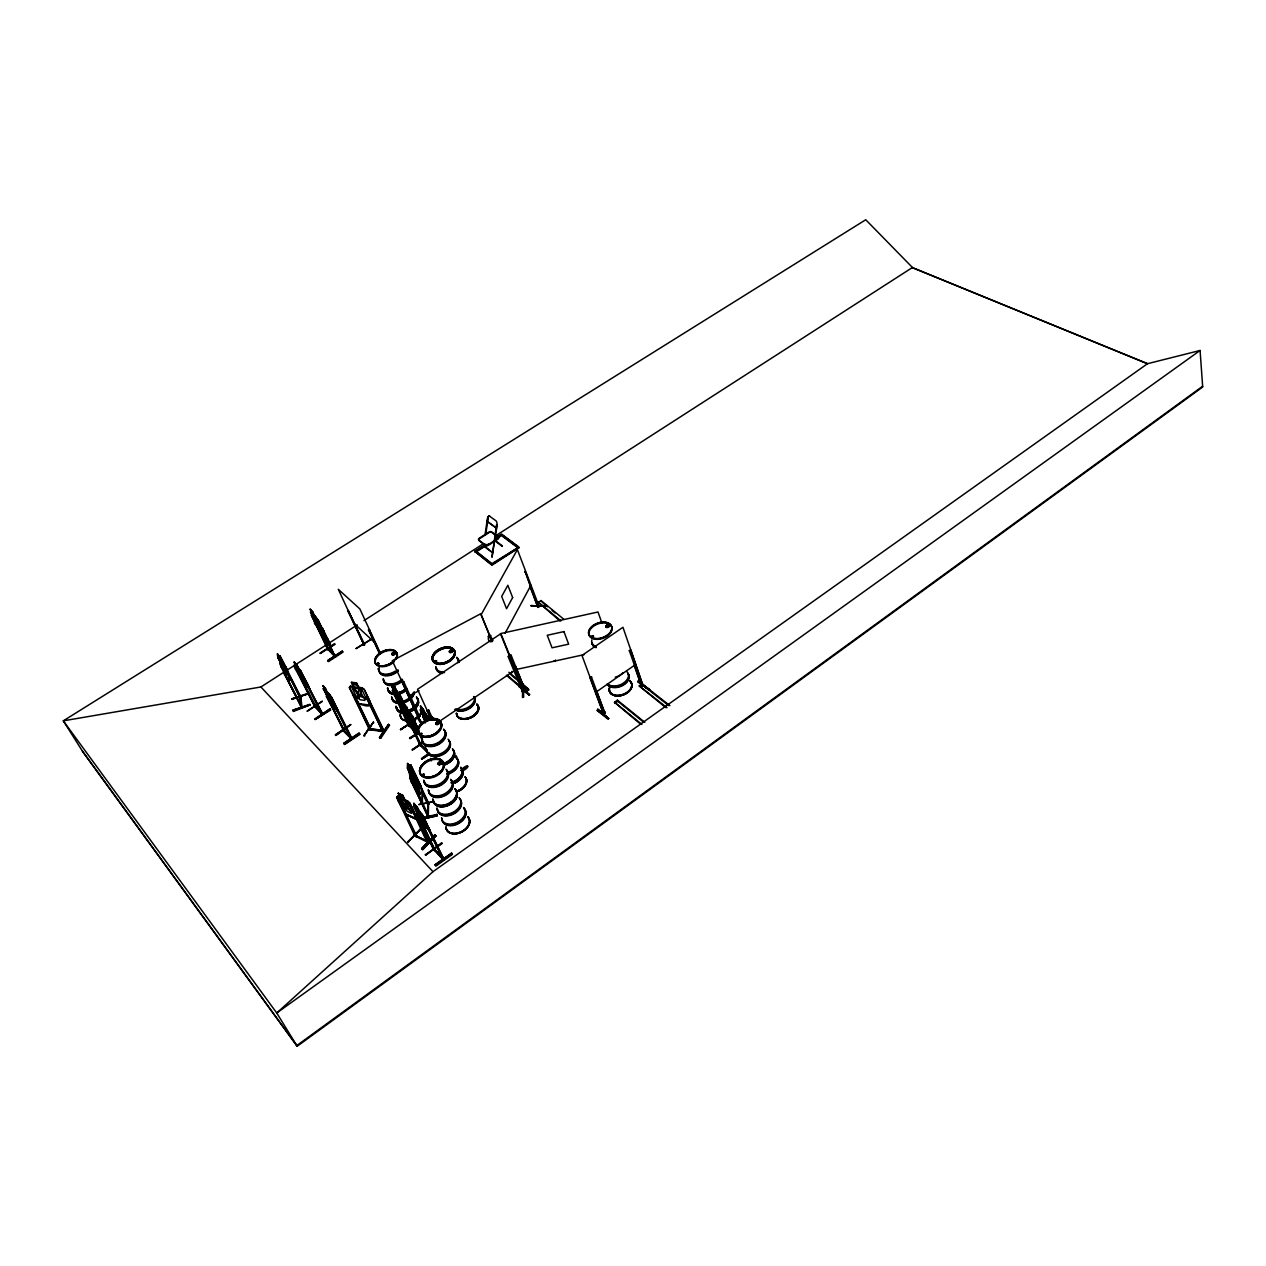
<?xml version="1.0" encoding="UTF-8"?>
<svg xmlns="http://www.w3.org/2000/svg" width="1266" height="1266" viewBox="0 0 1266 1266"><rect width="100%" height="100%" fill="white"/><g stroke="black" fill="none" stroke-linecap="round" stroke-linejoin="round"><path stroke-width="1.5" d="M364.371 735.245L373.438 722.126L363.943 735.72L364.798 735.91M525.121 689.843L523.38 689.274L524.251 691.109L522.858 692.217L521.75 690.619L523.744 689.843L522.098 690.983M601.92 623.014L597.995 611.984L500.466 633.617L523.57 691.252L523 689.923L525.485 690.761L524.979 689.052M372.948 722.712L373.786 722.823M523.507 690.951L523.475 697.25L522.494 697.471L522.589 690.207M523.08 696.616L523.19 689.384L523.475 697.25M414.631 775.647L407.541 763.509L409.725 768.272L409.757 764.996L410.77 764.901L420.391 785.379L422.433 791.139L422.306 801.948L422.369 791.092M523.697 691.157L525.295 690.793L511.021 654.933M412.985 778.131L412.336 773.906L412.289 776.659M413.966 784.334L414.283 773.51M436.992 814.386L423.873 817.377M437.292 815.747L424.157 818.706L437.292 815.747L436.96 814.228M509.407 655.297L511.021 655.361M414.504 779.381L414.425 782.246L410.485 774.001L410.643 769.696L418.714 784.176L420.28 794.257L418.587 793.07L414.678 784.888L411.846 776.691L411.925 772.102L414.299 776.77M414.235 781.059L412.13 776.628L412.13 772.054M413.95 785.6L410.77 780.442L428.272 817.108L410.137 778.685L409.504 772.577L407.383 768.114L407.541 763.509M427.924 804.559C427.924 802.043 427.18 800.84 428.604 803.008M428.383 816.792L427.639 817.108L427.955 803.15M428.288 816.966L428.588 803.15L427.133 803.198M428.446 815.589L426.959 815.826L427.053 814.418M427.354 802.043L427.322 803.293M418.666 804.575L433.795 801.457M433.842 801.742L419.03 804.527M410.089 778.796L409.504 772.577M409.678 775.757L410.042 765.155M411.418 780.283L410.722 781.723M411.846 767.813L415.153 776.137M407.668 768.051L407.747 763.461M408.143 765.265L408.744 769.522L408.855 766.753M369.466 729.121L384.453 731.4L382.554 729.881M420.913 721.414L420.375 722.601L417.131 717.569M608.677 626.164C609.057 622.919 603.945 626.876 607.506 626.496M371.112 729.374L354.227 694.844L352.866 694.654L369.403 729.691L370.906 729.184M606.541 625.451A1.867 1.187 -19.6 0 0 606.825 627.493A1.867 1.187 -19.6 0 0 609.373 625.752A1.867 1.187 -19.6 0 0 606.541 625.451L606.382 626.48M367.393 697.218L366.016 697.012L367.393 697.218L384.152 731.859L369.308 729.596C366.159 727.918 372.141 727.301 369.799 728.678M592.346 637.225C590.178 635.168 592.646 638.46 593.406 636.102M593.532 636.418C593.58 634.662 590.716 637.336 592.71 635.769M597.22 710.479L607.933 719.135L608.756 718.534L597.774 709.15L608.519 718.582L597.204 710.448L597.694 709.292M608.582 718.502L597.884 709.783L608.519 718.582M642.922 685.048L641.815 685.856M301.134 706.998L300.438 696.917M284.439 665.742L286.702 674.319L279.944 661.675L281.099 666.85L302.004 707.757L283.948 673.006M300.406 696.284C298.649 693.135 300.722 700.62 300.738 696.553M426.373 840.877C425.74 839.532 429.696 840.64 427.512 841.304M416.641 836.035C411.466 830.797 419.062 837.76 416.071 836.62M591.333 676.788L605.037 713.47C605.607 708.818 600.559 715.1 604.594 711.983M414.805 835.908L415.628 835.513M485.1 534.315L487.505 517.936M487.236 521.402L496.462 528.144L487.236 521.402L487.932 518.031A2.991 1.551 84.6 0 1 489.958 516.322M485.748 534.474L488.154 518.142M497.206 524.852L491.983 557.262L496.541 524.725M496.272 528.175L496.968 524.773A3.007 1.567 84.5 0 0 495.797 520.658L489.752 516.338A2.991 1.551 84.6 0 0 487.726 518.047M418.144 716.73L421.008 722.142M439.096 763.746C440.204 760.391 441.248 765.534 438.542 762.939M524.251 691.109L500.877 633.68L417.543 689.29L431.548 720.164M419.157 715.211C414.473 716.271 422.844 714.024 418.508 717.268L392.302 660.773L480.653 613.788L491.809 641.055M450.838 650.123L451.93 650.993L450.269 651.737M522.431 691.853L523.76 690.935M449.667 650.961L450.538 652.101M438.637 722.395L436.469 723.614M450.016 651.784L450.079 650.55M483.659 546.105L492.711 552.767L484.071 545.693M424.316 774.808C421.72 774.159 423.081 775.061 423.825 774.159M424.411 774.602L423.43 773.684L423.018 774.555M434.871 661.358L436.2 661.438L435.836 660.646M436.564 661.089L436.232 661.928M421.008 733.742C420.233 735.688 422.575 732.175 421.262 733.979M421.135 733.948C422.622 731.337 421.341 737.334 420.85 733.378M435.093 660.915L434.776 661.896L436.121 661.738M420.518 733.995L421.499 734.438M300.153 696.759L301.34 707.821L302.068 706.665M301.45 706.27L300.722 706.618L299.852 697.123M302.052 707.583L300.754 696.664M300.944 697.534L277.586 653.699L277.824 657.418L280.008 661.691L277.76 657.402L277.396 653.778M393.9 653.842L394.137 652.639M427.734 804.464L428.763 804.226L427.148 802.233M511.86 672.8L511.955 671.471M492.189 641.466L481.191 614.596L517.383 549.602L539.094 606.398C537.211 609.532 539.363 603.66 537.734 605.116M300.786 670.822L294.567 664.697L315.187 706.222L322.26 713.375M294.535 665.425L294.741 664.587M310.645 611.921L318.051 619.802L335.094 656.627L316.722 618.552L310.217 609.247L312.259 613.788L310.486 612.016L312.101 613.567M427.781 815.526C425.962 816.38 428.019 812.202 428.509 815.779L414.109 784.208L414.615 787.31M428.636 804.353L416.83 779.666M537.797 607.189L525.137 571.346L538.43 607.332L539.047 606.145M416.767 836.177L399.36 800.729L398.125 800.128L414.947 836.193M350.476 736.511L351.916 738.616L343.83 730.26L323.352 688.293L329.872 694.702M323.273 689.005L325.251 690.302L323.115 685.618L327.799 692.882M443.353 858.158L442.325 859.013L441.676 857.398M434.618 848.948L433.526 847.809L434.048 849.359M435.203 849.897L434.285 850.53L432.956 848.22M555.568 660.013L554.951 661.374L553.859 661.089M607.189 626.654L608.661 625.657L607.601 624.993M428.225 753.128L421.103 744.914M420.992 744.471L419.932 743.585M420.027 743.68L420.882 746.212L420.913 744.266M415.77 731.701L416.308 731.337C394.96 709.197 427.861 748.317 414.393 726.114M417.052 731.843L416.308 730.957M392.951 691.094L392.682 689.986L409.14 725.988L407.636 723.946L409.187 724.358M392.144 690.35L408.253 725.022M409.678 725.513L409.155 724.073M438.653 762.702L438.891 764.031M440.679 763.034L440.71 763.73M350.635 738.189L351.473 739.059L334.082 703.437L334.287 704.561M351.315 737.382L350.524 737.761L343.687 730.593M326.929 697.06L326.739 695.952L344.02 731.495L342.548 729.469L343.466 729.01M343.308 730.751L344.225 730.229M343.513 730.229L342.548 729.374L344.574 731.02L326.201 696.316M438.558 723.345C439.587 720.924 434.57 722.174 436.612 723.867M436.786 723.978L437.15 722.237M364.054 644.204L364.782 644.869L348.182 610.37L364.26 645.296L338.291 589.291L359.861 608.93L380.18 652.765M452.009 651.436L451.598 650.138L450.095 650.803M320.963 712.521C323.447 711.998 320.678 713.866 322.45 714.657L305.011 679.446L305.185 680.522M321.659 713.961L300.991 671.724L294.234 662.007L296.735 664.966M322.355 712.805L322.988 714.309L296.814 664.634M435.9 661.849L435.108 661.469L436.042 660.915M315.978 706.776L314.49 704.925L314.759 706.08M334.968 654.949L328.353 648.778M335.553 656.152C310.534 631.971 351.774 673.67 327.847 649.11M334.319 655.994L315.456 617.349L313.098 615.102L316.911 622.935L319.254 625.182M328.242 648.366L327.34 647.606M328.828 649.569L311.658 615.308L327.957 649.917L328.717 649.505M326.913 648.018L327.435 649.395M542.829 606.272L530.945 605.591L544.712 606.082M392.381 653.177A1.709 1.029 -24.6 0 0 393.077 654.807A1.709 1.029 -24.6 0 0 395.055 652.955A1.709 1.029 -24.6 0 0 392.381 653.177L392.618 654.063M392.555 653.905L394.122 653.05L394.327 654.126M391.859 686.441L409.045 724.785M408.981 725.829L409.773 725.608L391.969 686.71M491.778 641.83L489.594 636.481L490.211 635.342L492.965 640.723M490.781 635.374L489.594 636.481M525.137 571.346L525.105 572.422M377.521 663.305L377.727 664.571M377.521 664.302L379.167 663.78L378.028 663.384M505.087 633.269L530.96 585.193M420.407 744.93L403.063 707.156L403.553 706.396L405.579 708.343L403.443 703.928L406.433 706.792L409.155 712.695L406.339 710.052M403.189 707.314L403.553 706.396M433.573 849.486L443.385 859.836L425.851 822.726L426.151 824.071M425.392 721.952L420.644 709.324L427.797 716.208M379.484 737.524L388.504 724.389L389.58 725.196L380.655 738.363L379.484 737.524L388.456 724.358M379.816 738.236L388.773 724.912L379.847 738.078L380.655 738.363M419.98 745.199L421.562 745.627M382.427 729.881L383.867 730.15M363.959 735.783L373.438 722.126M350.524 686.314L349.479 687.675L358.674 703.69C378.091 710.843 368.596 699.861 364.355 689.559L362.013 687.77L358.594 687.296L356.49 682.928L351.505 682.232L353.736 686.916M364.355 689.559L361.902 687.913L350.286 686.299L349.274 687.58L369.814 729.105L368.865 727.887M358.784 703.548L370.432 705.225M354.907 699.196L358.832 703.421M353.847 686.773L352.059 687.881L355.968 695.952L360.114 699.75L364.75 700.415L365.589 697.313L361.696 689.226L358.594 687.296M370.811 729.833L354.227 694.844M356.49 682.928L358.5 687.438M350.286 686.299L353.61 686.599L351.394 682.39M363.421 644.521L364.276 645.201L347.675 610.703M314.585 706.475L315.456 707.378L298.016 672.293L315.978 707.045L315.218 707.267M452.057 651.294L450.696 652.037M435.852 661.121L434.966 661.2M394.422 653.493L392.761 654.221L392.634 653.05M392.46 653.509L394.375 652.845M378.439 663.321L377.521 663.669L379.183 663.431M377.901 663.716L378.233 663.02M442.435 856.971L443.86 859.329L434.254 849.185L414.029 805.698L423.382 816.19L430.25 831.556L422.48 823.707L419.442 818.105L422.48 823.77M427.591 841.273C424.901 842.096 431.105 842.444 428.05 840.577M421.61 848.568L434.903 834.832L421.625 848.584L422.717 849.66L435.868 835.797L422.1 849.296M428.114 842.57L410.137 803.673L416.736 819.26L406.101 814.307C400.879 808.563 390.086 782.863 401.876 807.249M435.868 835.797L422.717 849.66M414.789 834.247L414.219 834.832L428.604 841.922M408.063 841.795L421.277 828.138L407.668 842.143L421.451 828.692L408 841.779L408.427 842.523M415.865 835.75L426.246 840.782M502.254 545.836L494.974 540.313M398.173 793.45L402.825 795.459L398.173 793.45L402.699 795.586L404.756 800.144L410.263 803.673L405.009 799.906L402.841 795.428L398.379 793.26L400.578 798.15L397.587 796.71M426.231 840.592L426.99 842.143L410.263 805.967L411.513 806.569L428.351 842.618L410.263 805.967M406.101 814.307L402.715 808.942M410.121 803.831L408.063 801.394L410.263 803.688M400.357 797.928L397.461 796.536L408.063 801.505L407.32 801.141M399.36 800.729L397.651 800.603M396.654 797.343L397.714 796.282L400.768 797.944L399.265 798.34L403.237 806.664L407.193 811.269L411.355 813.294L411.893 810.841C413.476 807.534 399.708 796.092 407.905 801.552M402.667 808.99L406.164 814.244L416.561 819.055M396.828 797.485L397.809 796.504M642.891 685.175L646.182 688.198M603.455 713.771L602.711 712.742M432.988 871.673L276.748 1012.99L297.194 1046.254L1202.7 387L1200.073 350.476L1147.502 363.706L432.988 871.673L260.923 686.979L63.3 720.845L82.812 751.767L297.194 1046.254M603.391 713.739L605.227 713.169M607.633 626.907C611.114 625.246 604.689 625.23 607.11 627.034M538.509 606.113L537.892 607.316L529.979 586.585M440.505 763.256L439.349 763.889M606.556 625.721L607.411 625.246M546.627 606.177L530.976 605.86M394.106 654.3L394.549 652.829M377.885 663.463L377.284 664.286M392.523 653.003L393.694 652.481M403.553 681.33L419.632 716.667L418.698 714.863L419.489 715.48M1202.653 386.241L296.782 1045.574L82.417 751.134M1200.073 350.476L276.748 1012.99L63.3 720.845L865.738 219.746L912.454 267.49L495.18 536.104M648.825 690.223L649.632 689.606L648.92 690.002M591.713 677.088L589.972 677.753L603.565 714.341L604.61 712.9M648.698 689.464L637.653 681.124L649.648 689.638L638.729 681.298M441.85 857.762L434.143 849.09M435.045 864.773L451.645 853.126L435.077 864.805L435.947 866.086L452.468 854.36L451.582 853.047M441.913 843.298L425.487 854.835M425.629 855.088L442.056 843.504L441.676 842.76L425.629 855.088L425.281 854.36M434.792 849.312L434.222 849.723C437.039 850.673 443.622 862.257 442.451 857.098M629.075 650.629L630.8 649.964L643.001 685.998M640.754 724.31L614.485 702.219L617.397 700.177L644.821 722.332M665.805 707.631L639.203 685.919L642.084 683.909L669.888 705.637M614.896 703.326L617.792 701.285L643.698 722.221M595.653 692.391L635.801 664.365M429.142 828.186L429.918 831.445M417.97 814.544L416.514 814.038L417.97 814.544L435.156 850.04M421.562 813.5L423.382 816.19M421.404 813.737L413.95 803.356L416.118 807.866M419.173 811.348L417.179 806.695M525.311 690.366L523.713 690.714L528.982 695.097L529.805 694.528L525.517 690.967M461.014 770.124C468.357 762.29 471.506 767.101 461.774 771.247M414.029 805.698L416.118 808.246L413.95 803.356M413.476 806.236L419.537 818.184M522.747 689.843L518.933 686.14L519.93 686.267M519.218 686.868L520.041 686.314M429.823 754.204L421.689 759.157L429.095 753.143M429.158 753.238L421.42 758.508M427.845 754.789L421.72 759.125L429.49 753.871M521.75 690.698L523.475 690.097M422.971 742.208L412.067 749.804L423.303 742.92M412.431 750.105L423.16 742.683M409.551 737.92L418.951 732.207M409.915 738.6L419.378 732.682L409.852 738.537M525.39 690.777L528.27 688.799L528.713 689.891L525.817 691.869L506.463 675.269M411.988 718.044L413.365 718.455L411.988 718.044L427.402 751.371M431.579 719.405L427.18 710.938L428.588 709.973L433.257 719.943M411.529 722.791L400.452 729.533L415.944 719.515M428.921 710.273L427.18 710.938M400.8 729.802L411.387 722.554L400.452 729.469M508.441 656.722L509.802 655.788L508.093 656.437L522.7 692.265M409.361 724.706L416.609 732.286M403.822 710.321L405.183 710.732L403.822 710.321L420.075 745.294L426.689 751.656M416.53 728.725L406.402 706.839L403.268 704.054M440.362 720.75L515.468 669.841M425.503 714.23C414.805 695.778 435.029 728.314 427.591 716.208M411.687 724.041C397.999 701.981 418.745 736.939 418.73 730.798M425.36 722.918L423.493 717.268L425.93 721.588M424.332 718.075L422.939 717.648M433.083 720.069L431.738 716.714L434.824 719.721M417.448 727.507L412.241 715.638L403.553 706.491M400.103 697.803L401.464 698.215L400.103 697.803L404.962 708.264M410.564 713.138L418.239 728.994M420.47 709.451L422.607 711.571L420.581 706.745L423.619 709.704M420.106 709.989L425.772 721.778M412.241 715.638L417.337 727.396M406.433 706.792L408.269 711.381M350.112 737.223L343.751 730.165M399.803 704.086C391.004 687.881 401.733 709.498 405.152 709.134M343.766 743.379L359.069 733.077L359.861 734.201L344.526 744.503L343.703 743.316L359.148 733.172M344.479 744.424L359.829 734.153M396.559 690.983L400.135 695.54M404.677 708.485L394.612 686.694L410.121 718.218L412.906 720.892M397.334 692.565L394.581 690.002M335.379 734.96L350.745 724.579L335.838 735.435L350.729 724.579L335.458 734.739L335.838 735.435M393.742 688.308L391.526 684.036L394.612 686.694M391.859 686.52L398.663 693.088L406.307 708.675M337.041 708.691L331.423 696.98M338.481 711.983L328.907 700.399L331.945 705.573L338.307 712.093L337.12 708.469M321.137 712.869L315.107 706.143M329.92 708.833L315.155 719.468L330.695 709.973L329.904 708.818L330.331 709.546L315.218 719.484M314.854 718.835L329.999 708.928M315.171 719.42L330.22 709.403M363.722 642.97L362.851 643.397L364.276 645.201M370.764 639.425L356.078 648.524M356.094 648.588L370.875 639.599M351.347 737.872L327.815 692.818L331.486 697.028L352.059 738.632L350.65 738.347M322.213 701.206L307.179 711.017M307.321 711.239L322.339 701.396M315.535 706.175L321.754 713.344M321.849 635.485C322.783 640.438 340.332 654.221 324.713 640.311M327.593 639.077C334.509 651.737 312.386 624.961 328.954 642.337M368.469 629.882L369.735 630.231L368.469 629.882L379.721 654.142M475.937 551.201L491.952 563.671L517.794 547.751L492.221 564.367L475.937 551.201L485.448 545.076M474.734 551.327L491.667 564.541L519.028 547.624L491.936 565.237L474.734 551.327L485.78 544.206M307.954 684.637L300.754 670.727M303.191 681.709C324.064 704.339 289.993 667.055 294.598 665.172M318.446 625.167L316.785 623.632M320.235 625.341L329.556 642.685M330.917 645.945L322.339 627.794M319.887 631.876L322.909 636.608M334.24 654.332L335.063 655.013L334.192 655.345M300.2 676.693L303.365 681.678M327.799 660.535L342.279 651.088L342.991 652.101L328.511 661.58L327.736 660.472L342.342 651.183M559.936 620.894L538.414 602.3L541.073 600.575L563.671 619.137M334.556 643.634L320.013 653.224L334.889 644.331M320.314 653.462L334.762 644.157M260.923 686.979L284.185 671.993M287.509 669.856L357.281 624.913M363.928 620.641L483.549 543.605M496.826 537.085L501.558 534.03L518.759 546.928M496.541 537.923L501.289 534.869L517.525 547.054M475.003 552.023L486.049 544.902M497.095 537.781L501.827 534.727L519.028 547.624M476.222 551.897L488.898 543.731M498.393 537.607L501.558 535.565L517.794 547.751M323.352 631.164C331.787 645.897 298.317 603.803 324.745 634.456M479.687 538.636L488.898 532.717M318.668 622.84L318.478 621.843L335.015 656.548M311.135 615.64L312.338 615.972M324.587 634.567L318.051 619.802M310.043 609.342L312.734 611.652M423.809 774.998L422.353 774.76M437.941 723.282L436.817 723.566M592.33 636.845L593.01 636.751M438.147 723.661L437.181 723.994M394.106 654.205L392.333 654.174M418.033 716.92L419.901 716.366M403.775 681.678L402.05 682.137L418.096 717.363M488.17 636.497C490.591 633.285 485.78 639.599 490.369 641.846M408.617 696.268L419.03 690.666M368.533 728.409L370.052 728.567M604.895 712.236L602.885 712.568L603.929 714.166M522.842 692.138L522.447 690.809M524.599 689.701L523.38 689.337M441.043 763.034L439.65 761.91L438.542 763.651M450.838 650.028L449.826 651.325M450.886 651.594L451.804 650.597L450.601 651.642M284.043 674.003L284.534 672.784M288.221 672.61C280.767 653.224 295.089 691.774 286.907 678.054M308.73 693.103L291.734 698.911L308.809 693.721L308.461 692.977M308.73 693.499L292.019 699.386M301.941 706.634L300.722 706.618M292.937 710.147L310.138 704.893L293.364 711.445L292.937 710.131L309.806 704.276M310.059 704.798L293.253 710.812M285.958 667.293L279.976 655.915L301.023 697.503M280.197 664.159L281.099 666.85M318.589 625.388L321.754 633.332M638.08 681.63L641.197 684.02M416.34 732.159L417.194 733.536L412.241 722.981M420.882 746.212L404.645 711.096M350.872 737.825L350.002 737.034M399.217 798.403L400.721 797.991M414.852 773.51L420.597 785.331M414.235 776.469L411.925 772.102M420.407 785.252L422.433 791.139M422.306 801.948L420.439 799.004M409.757 764.996L409.662 767.971M410.77 764.901L428.683 803.277M428.13 803.657L427.702 814.402M428.319 815.684L426.832 815.747M424.126 817.994L437.308 814.956M515.072 669.761L584.18 654.633M435.646 660.567L436.675 661.042M592.298 635.595L593.374 635.928M439.65 762.021L440.457 762.164M438.542 763.746L439.903 764.189M417.084 733.568L408.364 725.244M322.292 714.578L314.664 706.697M428.383 752.669L428.794 753.935L428.209 752.684M351.315 738.98L343.165 730.704M434.254 849.185L433.906 847.903M419.315 811.253L443.97 859.44L423.113 816.269M393.9 688.546L396.907 696.727L402.667 704.181L402.525 702.108M414.156 773.763L415.058 773.447M409.836 765.202L410.785 765.123M405.658 708.58L404.851 708.612L408.633 716.778L414.52 724.389L408.443 711.255M369.846 728.615L370.574 729.928L370.368 728.108M383.187 731.052C383.155 733.9 383.566 728.82 382.142 730.482M603.724 714.23L581.98 655.456L622.951 627.287L643.16 685.887L637.922 681.868M450.791 652.101L449.683 651.389M437.64 721.873L438.732 722.475M351.631 682.548L356.3 683.197L358.405 687.565M352.549 695.113L353.91 695.303M427.829 804.701L422.053 792.2M607.87 624.993L608.709 625.546M415.343 835.323L416.308 836.652M393.046 654.585L392.302 653.636M440.236 761.99L441.074 762.591M383.598 730.039L383.788 731.875M403.079 797.406L399.66 794.637L403.079 797.406L402.382 795.887M404.756 800.144L407.921 801.663M409.788 806.458L411.039 807.043M406.133 814.212L416.593 819.403L406.164 814.244L416.736 819.26L415.849 815.462L416.593 819.403L415.707 815.62M397.682 796.314L400.736 797.754M434.824 834.769L435.915 835.845M414.947 835.987L428.209 842.539M420.676 744.819L426.816 750.39M606.873 626.971L606.161 626.1M315.266 706.206L314.807 704.988L314.063 705.479M434.365 850.483L417.4 814.956M443.1 859.677L425.265 823.137M416.261 732.223C419.41 734.454 416.261 729.881 415.723 731.574M494.895 540.835L502.175 546.374M644.315 686.409L647.432 688.783M519.25 686.615L529.141 694.86L519.392 686.647M645.549 687.438L668.717 705.558M639.203 685.919L666.976 707.71M614.485 702.219L641.878 724.421M543.035 603.043L547.561 606.762M552.071 610.481L555.094 612.95M538.414 602.3L560.98 620.894M299.52 696.711L300.137 695.461L300.849 696.759M508.885 672.246L517.826 679.889M522.304 683.703L528.27 688.799M510.815 674.604L518.269 680.966M522.747 684.795L528.713 689.891M507.524 675.458L520.912 686.947M404.914 800.001L407.889 802.565M320.82 625.641L316.991 619.707M354.464 623.774L376.002 643.761M377.869 668.875L378.487 669.761M323.305 633.237L320.899 631.006L317.877 624.787M324.634 637.827L327.039 640.074L326.723 637.969M324.871 640.216L330.774 645.755M431.564 716.841L434.649 719.848M434.649 719.974L432.766 718.202L433.447 719.689M420.407 706.871L423.445 709.957M424.11 711.445L421.594 708.216M391.526 684.036L394.581 686.742M394.438 687.027L392.697 685.365L395.119 688.482M391.795 686.821L393.742 688.657L391.7 684.289M396.448 691.252L398.489 693.198M311.12 610.576L312.639 612.016M311.816 611.984L313.319 613.424M316.373 617.729L314.617 615.988L317.893 619.913M401.069 700.715L398.347 698.12L391.7 683.925M404.44 705.384L406.244 707.108M405.136 706.855L406.924 708.58M456.757 756.657L456.013 755.596M403.49 706.792L405.484 708.691M399.961 703.88L404.06 707.9M420.613 744.93L427.228 751.292M411.513 724.168L418.524 730.941L417.511 727.285M538.556 605.053L537.275 606.05L537.828 607.443M322.941 685.729L325.71 688.688M326.438 690.128L324.08 687.042M297.447 666.391L295.184 663.384M294.567 664.697L296.386 666.628L294.06 662.102L300.01 674.572L305.423 681.757L305.011 679.684M413.76 803.483L416.973 806.933M415.754 806.426L417.685 808.436M422.67 823.58L430.25 831.556M342.611 651.721L328.052 661.042M320.994 627.62L322.957 630.215M425.645 714.166L429.348 720.401M415.754 790.459L418.081 793.513L410.342 778.637M281.02 664.856L280.704 663.859M420.217 798.878L422.512 801.9M403.696 810.272L405.468 812.756M438.653 722.712L436.279 723.218M417.115 731.637L416.213 732.872L412.241 723.962M404.25 690.714L404.155 690.461A11.695 7.2 -25 0 1 398.584 692.913L400.293 695.43M320.63 625.641L322.181 627.889M329.666 694.702L331.312 697.139M417.638 716.509L421.277 722.111M287.081 677.99L289.139 681.187M297.051 668.163C293.316 661.896 304.394 684.795 301.181 675.11C312.686 696.3 296.719 662.371 300.264 673.259M318.494 625.594L316.437 622.334M426.341 718.93L422.084 711.998L426.531 718.518L426.294 716.018L427.212 716.857L427.591 720.101M344.605 730.957L323.321 688.751M320.045 631.781L324.871 640.295M400.23 695.398L405.943 707.298M416.292 732.824L416.989 732.349L412.779 723.598M281.305 666.707L302.163 707.457M284.803 674.683L301.229 706.966M285.515 668.195L300.137 697.93M286.48 670.869L300.295 697.993M297.478 672.642L315.139 707.314M304.473 679.795L322.134 714.578M321.042 712.742L321.58 714.008M333.544 703.785L351.141 738.996M350.033 737.097L350.571 738.394M323.115 685.618L328.796 698.31L334.382 705.684L334.05 703.643M396.875 797.121L416.166 836.589M312.575 611.747L314.601 616.036M310.217 609.247L315.645 621.733L320.884 628.537L320.52 626.401M315.851 622.049L319.618 629.819L324.919 636.561L324.602 634.44M319.016 629.139L321.311 633.87M310.486 612.554L328.163 648.92M398.379 793.26L400.626 798.102M311.832 616.289L328.274 649.964M334.477 654.3L334.984 655.566M414.124 803.609L419.426 816.301L425.772 824.672L425.677 822.789M416.514 814.038L433.605 849.818M366.333 696.569L382.743 731.716L366.016 697.012M442.625 857.098L443.163 858.427M414.852 787.151L420.423 798.83M364.212 689.59L384.294 731.368M407.446 768.114L414.346 784.572M419.394 743.949L420.011 745.5M400.642 697.439L405.5 707.9M368.976 629.55L379.42 652.069M369.213 630.563L379.673 653.098M403.221 706.95L421.436 745.721M412.526 717.664L419.837 733.457M420.122 734.628L422.559 739.882M427.576 752.067L428.145 753.317M427.813 718.946L423.461 712.932L427.212 721.177M420.581 706.745L425.692 719.721M515.373 665.726L525.817 691.869M308.018 684.415L309.268 688.008M307.844 684.526L309.126 687.802M541.073 600.575L541.531 601.809M336.946 708.58L338.307 712.093M596.761 691.489L604.23 711.682M617.397 700.177L617.792 701.285M329.461 642.59L330.758 646.04M327.657 638.871L328.796 642.448M280.387 659.776L280.197 658.842M642.289 684.716L642.796 686.061M629.455 650.914L641.609 685.919M634.187 665.362L641.229 685.634M418.397 782.673L416.182 776.802L417.685 781.233M429.016 828.043L430.06 831.683M410.864 771.342L411.767 774.46M415.691 815.62L416.419 819.213M369.735 701.127L370.337 705.384M287.983 672.626L288.949 681.25M283.616 663.922L283.521 662.925L283.03 664.128M280.466 664.175L279.533 655.63L279.675 658.304M478.944 539.316A2.216 1.266 -21.4 0 0 479.023 540.629L485.527 545.551A2.216 1.282 -21.3 0 0 488.454 545.266L497.696 539.284A2.041 1.187 -21.1 0 0 498.44 537.417L491.794 532.416A2.2 1.266 -21.1 0 0 489.942 532.258M456.71 657.244A11.869 7.343 -23.7 0 1 458.023 662.751M444.35 671.882A11.869 7.343 -23.7 0 1 435.836 666.628M442.34 673.48A11.837 7.327 -23.7 0 1 436.58 668.29M457.39 658.921A11.837 7.327 -23.7 0 1 459.036 662.34M442.008 673.037A12.027 7.438 -23.7 0 1 436.153 667.752M457.311 658.241A12.027 7.438 -23.7 0 1 458.957 661.722M444.556 672.578A12.027 7.438 -23.7 0 1 435.931 667.245M457.089 657.734A12.027 7.438 -23.7 0 1 458.735 661.2M473.563 696.585A11.647 7.422 -24 0 1 469.939 708.248A11.647 7.422 -24 0 1 454.7 709.356M474.655 697.519A11.805 7.517 -24 0 1 469.781 707.757A11.805 7.517 -24 0 1 456.171 710.068M456.615 713.834A11.6 7.438 -24.1 0 0 470.778 717.727A11.6 7.438 -24.1 0 0 476.997 704.576A11.6 7.438 -24.1 0 1 470.794 717.775A11.6 7.438 -24.1 0 1 456.646 713.882A11.616 7.454 -24.1 0 0 470.794 717.775A11.616 7.454 -24.1 0 0 477.029 704.592M456.425 713.312A11.584 7.422 -24.1 0 0 470.541 717.205A11.584 7.422 -24.1 0 0 476.76 704.07A11.536 7.39 -24.1 0 1 470.525 717.173A11.536 7.39 -24.1 0 1 456.456 713.312M476.886 704.26A11.631 7.454 -24.1 0 1 470.651 717.426A11.631 7.454 -24.1 0 1 456.472 713.533M474.07 696.537A11.647 7.422 -24 0 1 469.243 706.634A11.647 7.422 -24 0 1 455.807 708.897M474.449 697.028A11.805 7.517 -24 0 1 469.575 707.267A11.805 7.517 -24 0 1 455.95 709.561M448.797 740.784A12.375 8.023 -25.4 0 1 443.401 754.314A12.375 8.023 -25.4 0 1 427.512 752.795M448.67 740.119A12.549 8.134 -25.4 0 1 441.739 754.583A12.549 8.134 -25.4 0 1 426.658 750.168M452.563 749.092A12.344 8.055 -25.5 0 1 445.774 763.382M453.481 750.279A12.296 8.023 -25.5 0 1 442.499 763.873M431.105 760.518A12.296 8.023 -25.5 0 1 430.677 758.429A12.28 8.007 -25.5 0 0 431.12 760.486M452.405 748.744A12.344 8.055 -25.5 0 1 452.627 757.226A12.344 8.055 -25.5 0 1 442.594 764.126M431.168 760.739A12.344 8.055 -25.5 0 1 430.741 758.65M453.45 750.279A12.28 8.007 -25.5 0 1 442.483 763.841M444.176 730.086A12.613 8.118 -25.3 0 1 437.166 744.55A12.613 8.118 -25.3 0 1 422.037 740.167M448.053 739.122A12.391 8.023 -25.4 0 1 441.201 753.381A12.391 8.023 -25.4 0 1 426.31 749.029M445.521 732.492A12.438 8.007 -25.3 0 1 437.387 745.025A12.438 8.007 -25.3 0 1 422.876 742.794M449.683 741.338A12.549 8.134 -25.4 0 1 439.998 754.678A12.549 8.134 -25.4 0 1 426.42 749.646M443.939 729.58A12.613 8.118 -25.3 0 1 435.409 744.645A12.613 8.118 -25.3 0 1 422.179 737.334M443.527 729.089A12.438 7.992 -25.3 0 1 436.612 743.348A12.438 7.992 -25.3 0 1 421.689 739.028M461.394 768.826A12.185 8.055 -25.7 0 1 454.763 783.068A12.201 8.071 -25.7 0 0 461.41 768.81M461.299 768.161A12.375 8.182 -25.6 0 1 454.557 782.625M465.065 776.897A12.185 8.102 -25.7 0 1 458.482 791.203A12.106 8.055 -25.7 0 0 465.002 776.928M452.737 749.472A12.344 8.055 -25.5 0 1 445.949 763.762M454.985 757.131A12.438 8.166 -25.5 0 1 457.801 765.819A12.438 8.166 -25.5 0 1 447.056 773.969M457.026 759.062A12.264 8.055 -25.6 0 1 457.279 767.544A12.264 8.055 -25.6 0 1 447.309 774.412M461.061 767.655A12.391 8.182 -25.6 0 1 461.346 776.264A12.391 8.182 -25.6 0 1 451.297 783.211M454.763 756.625A12.438 8.166 -25.5 0 1 457.58 765.313A12.438 8.166 -25.5 0 1 446.819 773.463M456.282 757.432A12.28 8.055 -25.5 0 1 449.572 771.69M594.387 647.053A11.964 7.643 -19.8 0 1 592.361 643.603M596.08 647.686A12.154 7.77 -19.8 0 1 591.95 643.049M595.89 647.163A12.154 7.77 -19.8 0 1 591.76 642.527M595.795 646.451A11.964 7.643 -19.8 0 1 591.871 639.789M628.332 674.446A11.774 7.738 -19.9 0 1 621.685 686.077A11.774 7.738 -19.9 0 1 607.031 684.194M628.284 673.797A11.932 7.849 -19.9 0 1 622.919 684.89A11.932 7.849 -19.9 0 1 608.076 685.286M629.835 681.092A11.726 7.754 -19.9 0 1 623.204 694.876A11.726 7.754 -19.9 0 1 609.468 688.372A11.726 7.754 -19.9 0 0 623.22 694.939A11.726 7.754 -19.9 0 0 629.851 681.155A11.742 7.77 -19.9 0 1 623.22 694.923A11.742 7.77 -19.9 0 1 609.452 688.403M629.629 680.586A11.695 7.738 -19.9 0 1 623.014 694.338A11.695 7.738 -19.9 0 1 609.294 687.834M629.74 680.776A11.742 7.77 -19.9 0 1 623.094 694.575A11.742 7.77 -19.9 0 1 609.342 688.055M626.354 671.217A11.774 7.738 -19.9 0 1 623.727 682.912A11.774 7.738 -19.9 0 1 607.807 684.115M622.983 672.752A11.821 7.723 -19.9 0 1 615.229 677.168M628.11 673.29A11.932 7.849 -19.9 0 1 622.73 684.384A11.932 7.849 -19.9 0 1 607.886 684.779M400.515 682.596A11.711 7.169 -25 0 1 389.437 685.539A11.711 7.169 -25 0 1 383.994 680.364M402.667 680.253A11.885 7.264 -25 0 1 390.419 685.191A11.885 7.264 -25 0 1 383.582 679.826M406.576 688.926A11.695 7.2 -25 0 1 398.743 693.262A11.679 7.185 -25 0 0 406.608 689.02M387.776 688.482A11.695 7.2 -25 0 0 393.204 693.689A11.679 7.185 -25 0 1 387.839 688.562M394.122 661.849A11.79 7.121 -24.8 0 1 376.224 664.492A11.79 7.121 -24.8 0 1 385.418 651.31A11.79 7.121 -24.8 0 1 397.049 657.655M393.046 693.341A11.695 7.2 -25 0 1 387.618 688.134M393.916 661.327A11.837 7.137 -24.8 0 1 375.559 663.479A11.837 7.137 -24.8 0 1 387.127 650.233A11.837 7.137 -24.8 0 1 395.704 659.269M398.173 670.442A11.932 7.248 -24.9 0 1 387.238 675.348A11.932 7.248 -24.9 0 1 379.357 671.961M402.082 679.13A11.726 7.169 -25 0 1 389.975 684.004A11.726 7.169 -25 0 1 383.234 678.718M398.331 670.964A11.774 7.153 -24.9 0 1 387.554 675.807A11.774 7.153 -24.9 0 1 379.768 672.468M402.446 679.747A11.885 7.264 -25 0 1 390.181 684.684A11.885 7.264 -25 0 1 383.345 679.336M397.935 669.936A11.932 7.248 -24.9 0 1 384.31 674.778A11.932 7.248 -24.9 0 1 379.199 667.451M395.245 671.138A11.774 7.153 -24.9 0 1 384.104 674.098A11.774 7.153 -24.9 0 1 378.661 668.939M404.851 713.011A11.536 7.216 -25.2 0 1 396.812 707.71A11.568 7.232 -25.2 0 0 404.851 713.027M417.005 697.883A11.726 7.327 -25.2 0 1 410.311 711.081M404.55 712.584A11.726 7.327 -25.2 0 1 396.385 707.203M422.243 709.894A11.536 7.264 -25.3 0 1 414.188 719.484M408.538 720.971A11.536 7.264 -25.3 0 1 400.467 715.622M420.755 706.444A11.536 7.264 -25.3 0 1 421.847 708.01M421.958 709.371A11.505 7.232 -25.3 0 1 413.935 718.914M408.301 720.401A11.505 7.232 -25.3 0 1 400.642 712.995M420.47 705.937A11.505 7.232 -25.3 0 1 421.562 707.488M406.956 689.796A11.647 7.185 -25.1 0 1 399.154 694.116M393.647 694.543A11.647 7.185 -25.1 0 1 388.567 691.236M422.084 709.561A11.536 7.264 -25.3 0 1 414.045 719.151M408.38 720.639A11.536 7.264 -25.3 0 1 400.689 713.201M420.597 706.111A11.536 7.264 -25.3 0 1 421.705 707.678M414.14 691.806A11.79 7.311 -25.1 0 1 402.999 702.551M397.429 702.962A11.79 7.311 -25.1 0 1 391.922 697.677M404.123 711.413A11.552 7.216 -25.2 0 1 396.068 706.111A11.568 7.232 -25.2 0 0 404.107 711.429M414.251 692.407A11.616 7.216 -25.1 0 1 403.268 702.994M397.761 703.405A11.616 7.216 -25.1 0 1 392.333 698.199M416.783 697.392A11.726 7.327 -25.2 0 1 410.089 710.59M404.329 712.093A11.726 7.327 -25.2 0 1 396.147 706.713M413.555 693.42A11.79 7.311 -25.1 0 1 402.778 702.06M399.882 702.551A11.79 7.311 -25.1 0 1 392.049 699.101M413.143 692.882A11.631 7.2 -25.1 0 1 402.509 701.396M397.018 701.807A11.631 7.2 -25.1 0 1 391.59 696.585M406.75 689.305A11.695 7.2 -25 0 1 398.917 693.626M393.378 694.053A11.695 7.2 -25 0 1 388.298 690.73M451.376 780.98A12.723 8.435 -26.1 0 1 444.382 795.95A12.723 8.435 -26.1 0 1 429.095 791.234M451.266 780.299A12.897 8.561 -26.1 0 1 444.16 795.475A12.897 8.561 -26.1 0 1 428.668 790.696M455.238 789.335A12.692 8.466 -26.2 0 1 448.275 804.337A12.692 8.466 -26.2 0 1 433.004 799.574M454.937 788.797A12.644 8.435 -26.2 0 1 448.006 803.736A12.644 8.435 -26.2 0 1 432.782 799.004M455.064 788.987A12.692 8.466 -26.2 0 1 448.117 803.989A12.692 8.466 -26.2 0 1 432.845 799.226M446.645 770.219A12.961 8.53 -26 0 1 439.476 785.379A12.961 8.53 -26 0 1 423.92 780.647M450.617 779.302A12.723 8.435 -26.1 0 1 443.606 794.273A12.723 8.435 -26.1 0 1 428.304 789.557M446.771 770.899A12.787 8.419 -26 0 1 439.698 785.87A12.787 8.419 -26 0 1 424.363 781.185M451.028 779.793A12.897 8.561 -26.1 0 1 443.923 794.953A12.897 8.561 -26.1 0 1 428.414 790.174M446.407 769.696A12.961 8.53 -26 0 1 439.239 784.857A12.961 8.53 -26 0 1 423.683 780.125M445.996 769.206A12.787 8.419 -26 0 1 440.394 783.401A12.787 8.419 -26 0 1 423.999 781.692M464.29 809.18A12.549 8.482 -26.5 0 1 458.941 823.391A12.549 8.482 -26.5 0 1 442.784 821.539M464.163 808.515A12.723 8.609 -26.5 0 1 457.263 823.691A12.723 8.609 -26.5 0 1 441.897 818.801M467.74 816.776A12.47 8.482 -26.6 0 1 460.998 831.715A12.47 8.482 -26.6 0 1 445.917 826.888M456.868 792.105A12.628 8.435 -26.2 0 1 447.167 805.841A12.628 8.435 -26.2 0 1 433.478 800.476M467.866 816.966A12.518 8.514 -26.6 0 1 461.109 831.952A12.518 8.514 -26.6 0 1 445.98 827.109M455.412 789.731A12.692 8.466 -26.2 0 1 448.465 804.717A12.692 8.466 -26.2 0 1 433.194 799.954M459.685 798.704A12.787 8.593 -26.3 0 1 454.193 813.12A12.787 8.593 -26.3 0 1 437.751 811.269M463.53 807.534A12.549 8.482 -26.4 0 1 456.725 822.504A12.549 8.482 -26.4 0 1 441.565 817.694M461.061 801.204A12.597 8.466 -26.4 0 1 451.408 814.972A12.597 8.466 -26.4 0 1 437.735 809.56M463.942 808.009A12.723 8.609 -26.5 0 1 457.042 823.185A12.723 8.609 -26.5 0 1 441.676 818.311M459.447 798.197A12.787 8.593 -26.3 0 1 452.468 813.373A12.787 8.593 -26.3 0 1 437.055 808.531M459.036 797.722A12.613 8.466 -26.3 0 1 452.168 812.693A12.613 8.466 -26.3 0 1 436.96 807.914M456.836 792.105A12.613 8.419 -26.2 0 1 448.686 805.176A12.613 8.419 -26.2 0 1 433.937 802.644M419.901 793.513L419.837 794.557L417.4 786.328C414.662 786.534 413.808 779.951 416.941 784.429L415.09 776.501L417.448 784.461C420.344 784.271 421.103 790.981 417.875 786.313L419.901 793.513M418.682 786.471L418.619 790.759L414.726 782.578L414.789 778.289L418.682 786.471M357.186 697.803L358.832 698.421L359.56 694.638L365.906 699.449L360.161 693.831C363.943 689.527 357.708 686.457 358.705 692.724L352.549 688.15L358.12 693.578L357.186 697.803M418.271 818.691L418.587 820.21L418.271 818.691M420.011 813.168L420.28 815.494L415.565 808.547L420.09 815.81L420.502 818.88L421.483 819.893L421.198 817.44L426.088 824.688L420.011 813.168M406.259 806.711C407.652 812.614 401.765 808.294 404.898 805.334L399.629 799.02L405.357 804.765C404.06 799.068 409.741 803.388 406.734 806.189L412.225 812.883L406.259 806.711M522.589 684.89L523.269 684.02L522.636 684.859M512.651 597.552L506.558 608.724L501.684 596.428L507.84 585.272L512.651 597.552M382.364 730.26L370.384 728.947L382.364 730.26M451.899 853.68L435.409 865.517L451.962 853.759M467.486 766.278L461.235 770.614L467.486 766.278M324.318 631.449L322.608 629.297L324.318 631.449M321.01 627.556L322.798 629.297L321.01 627.556M497.475 538.715L488.217 544.681A2.216 1.282 -21.3 0 1 485.289 544.981L478.785 540.06A2.216 1.266 -21.4 0 1 479.466 538.05L488.676 532.147A2.2 1.266 -21.1 0 1 491.572 531.847L498.203 536.847A2.041 1.187 -21.1 0 1 497.475 538.715M315.44 617.65L315.962 620.229C305.549 600.527 320.52 633.965 316.816 622.065L320.994 628.237L315.44 617.65M563.94 631.592L547.244 635.279L552.039 647.812L568.64 644.157L563.94 631.592M328.669 694.559L329.176 697.06C317.798 675.854 333.828 710.701 330.094 698.927L334.525 705.51L328.669 694.559M355.92 683.672L352.913 683.244L353.625 684.7L356.616 685.128L355.92 683.672M359.196 688.878L354.543 688.229L358.452 696.3L363.089 696.965L359.196 688.878M1147.502 363.706L912.2 267.553L1147.502 363.706M405.626 801.489L401.449 799.479L405.468 807.74L409.646 809.765L405.626 801.489M328.685 694.211L326.153 691.632L330.141 699.687L332.689 702.25L328.685 694.211M299.694 670.41L297.273 667.942L303.713 678.354L299.694 670.41M420.043 812.756L417.02 809.623L421.04 817.978L424.063 821.112L420.043 812.756M284.628 667.546L280.577 659.649L280.925 663.052L284.977 670.948L284.628 667.546M278.821 656.706L278.093 655.282L279.042 658.89L278.821 656.706M450.205 652.322A1.709 1.06 -23.5 0 0 452.611 650.724A1.709 1.06 -23.5 0 0 450.142 650.423A1.709 1.06 -23.5 0 0 450.205 652.322M437.989 663.431A11.916 7.327 -23.7 0 0 454.731 652.243A11.916 7.327 -23.7 0 0 437.577 650.17A11.916 7.327 -23.7 0 0 437.989 663.431A11.932 7.327 -23.7 0 0 454.763 652.275A11.932 7.327 -23.7 0 0 437.577 650.202A11.932 7.327 -23.7 0 0 438.004 663.479A11.853 7.295 -23.7 0 0 454.684 652.275A11.853 7.295 -23.7 0 0 437.609 650.218A11.853 7.295 -23.7 0 0 438.02 663.416M438.384 664.286A11.885 7.311 -23.7 0 0 455.08 653.129A11.885 7.311 -23.7 0 0 437.973 651.056A11.885 7.311 -23.7 0 0 438.384 664.286A11.853 7.295 -23.7 0 0 455.048 653.114A11.853 7.295 -23.7 0 0 437.973 651.04A11.853 7.295 -23.7 0 0 438.384 664.254M438.147 663.795A11.932 7.327 -23.7 0 0 454.905 652.591A11.932 7.327 -23.7 0 0 437.704 650.502A11.932 7.327 -23.7 0 0 438.131 663.78A11.932 7.327 -23.7 0 0 454.89 652.576A11.932 7.327 -23.7 0 0 437.72 650.518A11.932 7.327 -23.7 0 0 438.147 663.795M450.205 652.56A1.836 1.139 -23.5 0 0 452.801 650.835A1.836 1.139 -23.5 0 0 450.142 650.518A1.836 1.139 -23.5 0 0 450.205 652.56M437.087 724.31A1.804 1.155 -24.9 0 0 439.128 722.285A1.804 1.155 -24.9 0 0 436.279 722.49A1.804 1.155 -24.9 0 0 437.087 724.31M426.689 736.432A12.502 7.976 -25.2 0 0 440.932 722.3A12.502 7.976 -25.2 0 0 421.103 723.788A12.518 7.992 -25.2 0 0 426.705 736.48A12.518 7.992 -25.2 0 0 440.964 722.316A12.518 7.992 -25.2 0 0 421.103 723.82A12.502 7.976 -25.2 0 0 426.689 736.432M427.101 737.287A12.47 7.96 -25.2 0 0 441.296 723.187A12.438 7.944 -25.2 0 0 421.531 724.658A12.47 7.96 -25.2 0 0 427.101 737.287A12.438 7.944 -25.2 0 0 441.264 723.187A12.47 7.96 -25.2 0 0 421.515 724.674A12.438 7.944 -25.2 0 0 427.101 737.255M426.832 736.78A12.518 7.992 -25.2 0 0 441.106 722.617A12.518 7.992 -25.2 0 0 421.23 724.12A12.518 7.992 -25.2 0 0 426.832 736.78M437.118 724.563A1.931 1.234 -24.9 0 0 439.334 722.38A1.931 1.234 -24.9 0 0 436.248 722.601A1.931 1.234 -24.9 0 0 437.118 724.563M458.213 790.617A12.138 8.071 -25.7 0 0 465.999 778.099A12.106 8.055 -25.7 0 1 458.197 790.585M453.149 758.476A12.296 8.023 -25.5 0 0 452.927 750.026A12.264 8.007 -25.5 0 1 453.149 758.492A12.264 8.007 -25.5 0 1 443.179 765.344A12.296 8.023 -25.5 0 0 453.149 758.476M460.919 775.662A12.185 8.055 -25.6 0 0 460.65 767.196A12.217 8.071 -25.6 0 1 460.951 775.678A12.217 8.071 -25.6 0 1 451.028 782.53A12.185 8.055 -25.6 0 0 460.919 775.662M606.825 627.256A1.741 1.092 -19.6 0 0 609.183 625.641A1.741 1.092 -19.6 0 0 606.556 625.341A1.741 1.092 -19.6 0 0 606.825 627.256M595.305 638.475A12.059 7.643 -19.8 0 0 611.763 627.161A12.059 7.643 -19.8 0 0 593.438 625.182A12.059 7.643 -19.8 0 0 595.305 638.475M595.637 639.298A12.011 7.628 -19.8 0 0 612.016 628.031A12.011 7.628 -19.8 0 0 593.77 626.053A12.011 7.628 -19.8 0 0 595.637 639.298M595.416 638.776A12.059 7.643 -19.8 0 0 611.858 627.461A12.059 7.643 -19.8 0 0 593.532 625.483A12.059 7.643 -19.8 0 0 595.416 638.776M382.997 665.821A11.805 7.105 -24.8 0 0 396.685 652.892A11.805 7.105 -24.8 0 0 378.107 654.506A11.853 7.137 -24.8 0 0 382.997 665.884A11.853 7.137 -24.8 0 0 396.749 652.908A11.853 7.137 -24.8 0 0 378.091 654.522A11.805 7.105 -24.8 0 0 382.997 665.821M398.489 692.676A11.647 7.169 -25 0 0 406.291 688.356A11.631 7.153 -25 0 1 398.489 692.676M387.554 687.913A11.647 7.169 -25 0 0 392.982 693.103A11.631 7.153 -25 0 1 387.586 687.929M393.125 655.044A1.836 1.108 -24.6 0 0 395.245 653.05A1.836 1.108 -24.6 0 0 392.365 653.288A1.836 1.108 -24.6 0 0 393.125 655.044M407.684 712.536A11.536 7.216 -25.2 0 0 418.587 701.965A11.568 7.232 -25.2 0 1 407.684 712.552M418.191 700.082A11.536 7.216 -25.2 0 0 417.1 698.547A11.568 7.232 -25.2 0 1 418.223 700.082M416.403 704.608A11.552 7.216 -25.2 0 0 416.372 696.949A11.568 7.232 -25.2 0 1 416.419 704.608A11.568 7.232 -25.2 0 1 406.956 710.954A11.552 7.216 -25.2 0 0 416.403 704.608M439.381 764.522A1.852 1.203 -25.7 0 0 441.486 762.401A1.852 1.203 -25.7 0 0 438.558 762.591A1.852 1.203 -25.7 0 0 439.381 764.522M428.731 777.213A12.818 8.387 -25.9 0 0 443.306 762.48A12.818 8.387 -25.9 0 0 422.986 763.873A12.866 8.419 -25.9 0 0 428.747 777.292A12.866 8.419 -25.9 0 0 443.369 762.496A12.866 8.419 -25.9 0 0 422.971 763.889A12.818 8.387 -25.9 0 0 428.731 777.213A12.787 8.371 -25.9 0 0 443.29 762.512A12.787 8.371 -25.9 0 0 423.018 763.904A12.787 8.371 -25.9 0 0 428.747 777.213M429.142 778.099A12.818 8.387 -25.9 0 0 443.717 763.351A12.818 8.387 -25.9 0 0 423.398 764.759A12.818 8.387 -25.9 0 0 429.142 778.099M428.889 777.593A12.866 8.419 -25.9 0 0 443.511 762.797A12.866 8.419 -25.9 0 0 423.113 764.189A12.866 8.419 -25.9 0 0 428.889 777.593M439.413 764.775A1.994 1.298 -25.7 0 0 441.692 762.496A1.994 1.298 -25.7 0 0 438.527 762.702A1.994 1.298 -25.7 0 0 439.413 764.775M461.251 832.253A12.486 8.498 -26.6 0 0 467.993 817.282A12.518 8.514 -26.6 0 1 461.267 832.3A12.518 8.514 -26.6 0 1 446.138 827.442A12.486 8.498 -26.6 0 0 461.251 832.253"/></g></svg>
